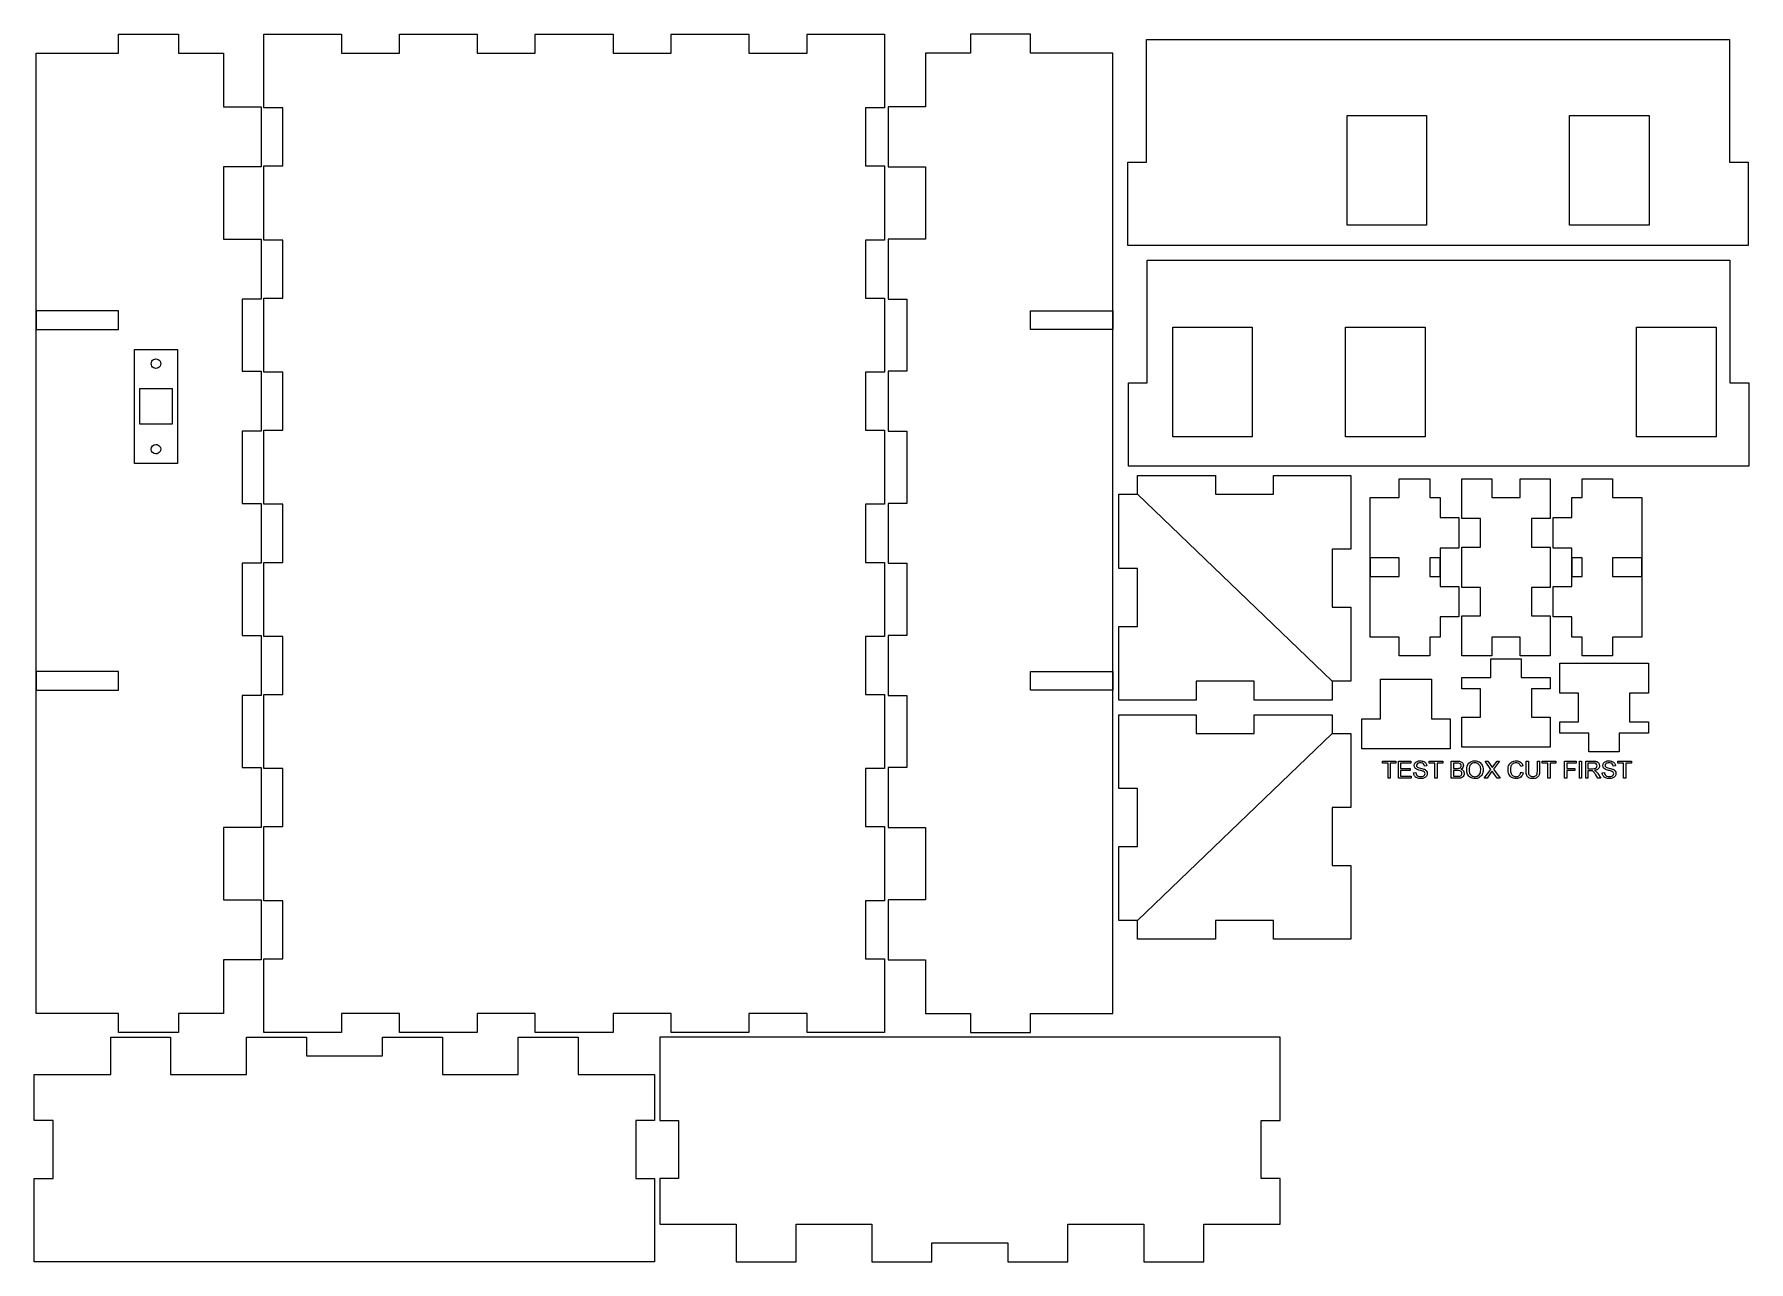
# Model space of a CAD drawing. Extents: x 6 to 588, y 35 to 452.
import ezdxf

# ---------------------------------------------------------------- set-up
doc = ezdxf.new("R2010")
doc.units = 0
doc.layers.add('Layer_1', color=7, linetype='CONTINUOUS')

msp = doc.modelspace()

# ---------------------------------------------------------------- linework, layer by layer
at = {"layer": 'Layer_1', "color": 7}
for p, q in [((34.986114, 445.28331), (34.986114, 451.63331)), ((34.986114, 451.63331), (55.309114, 451.63331)), ((55.309114, 451.63331), (55.309114, 445.28331)), ((84.247613, 451.63331), (110.466508, 451.63331)), ((84.247613, 426.664931), (84.247613, 451.63331)), ((110.466508, 451.63331), (110.466508, 445.28331)), ((130.143507, 445.28331), (130.143507, 451.63331)), ((130.143507, 451.63331), (156.523907, 451.63331)), ((156.523907, 451.63331), (156.523907, 445.28331)), ((176.200906, 445.28331), (176.200906, 451.63331)), ((176.200906, 451.63331), (202.581306, 451.63331)), ((202.581306, 451.63331), (202.581306, 445.28331)), ((222.258305, 445.28331), (222.258305, 451.63331)), ((222.258305, 451.63331), (248.638705, 451.63331)), ((248.638705, 451.63331), (248.638705, 445.28331)), ((268.315704, 445.28331), (268.315704, 451.63331)), ((268.315704, 451.63331), (294.534594, 451.63331)), ((294.534594, 451.63331), (294.534594, 426.664931)), ((344.035662, 451.63331), (323.712663, 451.63331)), ((323.712663, 451.63331), (323.712663, 445.28331)), ((344.035662, 445.28331), (344.035662, 451.63331)), ((383.422942, 449.806), (402.968871, 449.806)), ((383.422972, 427.894501), (383.422942, 449.806)), ((402.968871, 449.806), (423.291871, 449.806)), ((423.291871, 449.806), (449.02628, 449.806)), ((449.02628, 449.806), (469.34928, 449.806)), ((469.34928, 449.806), (495.083679, 449.806)), ((495.083679, 449.806), (515.406679, 449.806)), ((515.406679, 449.806), (541.141078, 449.806)), ((541.141078, 449.806), (561.464078, 449.806)), ((561.464078, 449.806), (581.009977, 449.806)), ((581.009977, 449.806), (581.009977, 427.894501)), ((7.047615, 426.664931), (7.047615, 445.28331)), ((7.047615, 445.28331), (34.986114, 445.28331)), ((55.309114, 445.28331), (70.547613, 445.28332)), ((70.547613, 445.28332), (70.547613, 426.987941)), ((110.466508, 445.28331), (130.143507, 445.28331)), ((156.523907, 445.28331), (176.200906, 445.28331)), ((202.581306, 445.28331), (222.258305, 445.28331)), ((248.638705, 445.28331), (268.315704, 445.28331)), ((323.712663, 445.28331), (308.474163, 445.28332)), ((308.474163, 445.28332), (308.474163, 426.987941)), ((371.974172, 445.28331), (344.035662, 445.28331)), ((371.974172, 426.664931), (371.974172, 445.28331)), ((7.047615, 406.987931), (7.047615, 426.664931)), ((7.047615, 426.664931), (7.047615, 426.664931)), ((70.547613, 426.987941), (83.247613, 426.987931)), ((83.247613, 426.987931), (83.247613, 406.664931)), ((90.597613, 426.664931), (84.247613, 426.664931)), ((90.597613, 406.987931), (90.597613, 426.664931)), ((294.534594, 426.664931), (288.184594, 426.664931)), ((288.184594, 426.664931), (288.184594, 406.987931)), ((308.474163, 426.987941), (295.774164, 426.987931)), ((295.774164, 426.987931), (295.774164, 406.664931)), ((371.974172, 406.987931), (371.974172, 426.664931)), ((371.974172, 426.664931), (371.974172, 426.664931)), ((383.422972, 408.217501), (383.422972, 427.894501)), ((581.009977, 427.894501), (581.009977, 408.217501)), ((7.047615, 381.858061), (7.047615, 406.987931)), ((7.047615, 406.987931), (7.047615, 406.987931)), ((84.247613, 381.858061), (84.247613, 406.987931)), ((84.247613, 406.987931), (90.597613, 406.987931)), ((288.184594, 406.987931), (294.534594, 406.987931)), ((294.534594, 406.987931), (294.534594, 381.858061)), ((371.974172, 381.858061), (371.974172, 406.987931)), ((371.974172, 406.987931), (371.974172, 406.987931)), ((377.072972, 379.956002), (377.072972, 408.217501)), ((377.072972, 408.217501), (383.422972, 408.217501)), ((581.009977, 408.217501), (587.359977, 408.217501)), ((587.359977, 408.217501), (587.359977, 379.956002)), ((83.247613, 406.664931), (70.547613, 406.664941)), ((70.547613, 406.664941), (70.547613, 382.181061)), ((295.774164, 406.664931), (308.474163, 406.664941)), ((308.474163, 406.664941), (308.474163, 382.181061)), ((7.047615, 362.181061), (7.047615, 381.858061)), ((7.047615, 381.858061), (7.047615, 381.858061)), ((70.547613, 382.181061), (83.247613, 382.181061)), ((83.247613, 382.181061), (83.247613, 361.858061)), ((90.597613, 381.858061), (84.247613, 381.858061)), ((90.597613, 362.181061), (90.597613, 381.858061)), ((294.534594, 381.858061), (288.184594, 381.858061)), ((288.184594, 381.858061), (288.184594, 362.181061)), ((308.474163, 382.181061), (295.774164, 382.181061)), ((295.774164, 382.181061), (295.774164, 361.858061)), ((371.974172, 362.181061), (371.974172, 381.858061)), ((371.974172, 381.858061), (371.974172, 381.858061)), ((403.291871, 379.956002), (377.072972, 379.956002)), ((422.968871, 379.956002), (403.291871, 379.956002)), ((403.291871, 379.956002), (403.291871, 379.956002)), ((449.34928, 379.956002), (422.968871, 379.956002)), ((422.968871, 379.956002), (422.968871, 379.956002)), ((469.02628, 379.956002), (449.34928, 379.956002)), ((449.34928, 379.956002), (449.34928, 379.956002)), ((495.406679, 379.956002), (469.02628, 379.956002)), ((469.02628, 379.956002), (469.02628, 379.956002)), ((515.083679, 379.956002), (495.406679, 379.956002)), ((495.406679, 379.956002), (495.406679, 379.956002)), ((541.464078, 379.956002), (515.083679, 379.956002)), ((515.083679, 379.956002), (515.083679, 379.956002)), ((561.141078, 379.956002), (541.464078, 379.956002)), ((541.464078, 379.956002), (541.464078, 379.956002)), ((587.359977, 379.956002), (561.141078, 379.956002)), ((561.141078, 379.956002), (561.141078, 379.956002)), ((383.586342, 375.035382), (403.132271, 375.035382)), ((383.586372, 353.123882), (383.586342, 375.035382)), ((403.132271, 375.035382), (423.455271, 375.035382)), ((423.455271, 375.035382), (449.18968, 375.035382)), ((449.18968, 375.035382), (469.51268, 375.035382)), ((469.51268, 375.035382), (495.247079, 375.035382)), ((495.247079, 375.035382), (515.570079, 375.035382)), ((515.570079, 375.035382), (541.304478, 375.035382)), ((541.304478, 375.035382), (561.627478, 375.035382)), ((561.627478, 375.035382), (581.173377, 375.035382)), ((581.173377, 375.035382), (581.173377, 353.123882)), ((7.047615, 337.051189), (7.047615, 362.181061)), ((7.047615, 362.181061), (7.047615, 362.181061)), ((83.247613, 361.858061), (76.897613, 361.858061)), ((76.897613, 361.858061), (76.897613, 337.374189)), ((84.247613, 337.051189), (84.247613, 362.181061)), ((84.247613, 362.181061), (90.597613, 362.181061)), ((288.184594, 362.181061), (294.534594, 362.181061)), ((294.534594, 362.181061), (294.534594, 337.051189)), ((295.774164, 361.858061), (302.124163, 361.858061)), ((302.124163, 361.858061), (302.124163, 337.374189)), ((371.974172, 337.051189), (371.974172, 362.181061)), ((371.974172, 362.181061), (371.974172, 362.181061)), ((34.986114, 357.871342), (7.047615, 357.871342)), ((7.047615, 357.871342), (7.047615, 351.521342)), ((34.986114, 351.521342), (34.986114, 357.871342)), ((344.035662, 351.521342), (344.035662, 357.871342)), ((344.035662, 357.871342), (371.974172, 357.871342)), ((371.974172, 357.871342), (371.974172, 351.521342)), ((7.047615, 351.521342), (34.986114, 351.521342)), ((371.974172, 351.521342), (344.035662, 351.521342)), ((383.586372, 333.446883), (383.586372, 353.123882)), ((581.173377, 353.123882), (581.173377, 333.446883)), ((76.897613, 337.374189), (83.247613, 337.374189)), ((83.247613, 337.374189), (83.247613, 317.051187)), ((302.124163, 337.374189), (295.774164, 337.374189)), ((295.774164, 337.374189), (295.774164, 317.051187)), ((7.047615, 317.374187), (7.047615, 337.051189)), ((7.047615, 337.051189), (7.047615, 337.051189)), ((90.597613, 337.051189), (84.247613, 337.051189)), ((90.597613, 317.374187), (90.597613, 337.051189)), ((294.534594, 337.051189), (288.184594, 337.051189)), ((288.184594, 337.051189), (288.184594, 317.374187)), ((371.974172, 317.374187), (371.974172, 337.051189)), ((371.974172, 337.051189), (371.974172, 337.051189)), ((377.236372, 305.185383), (377.236372, 333.446883)), ((377.236372, 333.446883), (383.586372, 333.446883)), ((581.173377, 333.446883), (587.523377, 333.446883)), ((587.523377, 333.446883), (587.523377, 305.185383)), ((7.047615, 292.244318), (7.047615, 317.374187)), ((7.047615, 317.374187), (7.047615, 317.374187)), ((83.247613, 317.051187), (76.897613, 317.051187)), ((76.897613, 317.051187), (76.897613, 292.567318)), ((84.247613, 292.244318), (84.247613, 317.374187)), ((84.247613, 317.374187), (90.597613, 317.374187)), ((288.184594, 317.374187), (294.534594, 317.374187)), ((294.534594, 317.374187), (294.534594, 292.244318)), ((295.774164, 317.051187), (302.124163, 317.051187)), ((302.124163, 317.051187), (302.124163, 292.567318)), ((371.974172, 292.244318), (371.974172, 317.374187)), ((371.974172, 317.374187), (371.974172, 317.374187)), ((403.455271, 305.185383), (377.236372, 305.185383)), ((423.132271, 305.185383), (403.455271, 305.185383)), ((403.455271, 305.185383), (403.455271, 305.185383)), ((449.51268, 305.185383), (423.132271, 305.185383)), ((423.132271, 305.185383), (423.132271, 305.185383)), ((469.18968, 305.185383), (449.51268, 305.185383)), ((449.51268, 305.185383), (449.51268, 305.185383)), ((495.570079, 305.185383), (469.18968, 305.185383)), ((469.18968, 305.185383), (469.18968, 305.185383)), ((515.247079, 305.185383), (495.570079, 305.185383)), ((495.570079, 305.185383), (495.570079, 305.185383)), ((541.627478, 305.185383), (515.247079, 305.185383)), ((515.247079, 305.185383), (515.247079, 305.185383)), ((561.304478, 305.185383), (541.627478, 305.185383)), ((541.627478, 305.185383), (541.627478, 305.185383)), ((587.523377, 305.185383), (561.304478, 305.185383)), ((561.304478, 305.185383), (561.304478, 305.185383)), ((380.373152, 295.661166), (380.373152, 302.011165)), ((380.373152, 302.011165), (406.753551, 302.011165)), ((406.753551, 302.011165), (406.753551, 295.661166)), ((426.430551, 295.661166), (426.430551, 302.011165)), ((426.430551, 302.011165), (452.64944, 302.011165)), ((452.64944, 302.011165), (452.64944, 277.042786)), ((7.047615, 272.567318), (7.047615, 292.244318)), ((7.047615, 292.244318), (7.047615, 292.244318)), ((76.897613, 292.567318), (83.247613, 292.567318)), ((83.247613, 292.567318), (83.247613, 272.244318)), ((90.597613, 292.244318), (84.247613, 292.244318)), ((90.597613, 272.567318), (90.597613, 292.244318)), ((294.534594, 292.244318), (288.184594, 292.244318)), ((288.184594, 292.244318), (288.184594, 272.567318)), ((302.124163, 292.567318), (295.774164, 292.567318)), ((295.774164, 292.567318), (295.774164, 272.244318)), ((371.974172, 272.567318), (371.974172, 292.244318)), ((371.974172, 292.244318), (371.974172, 292.244318)), ((374.023152, 270.531296), (374.023152, 295.661166)), ((374.023152, 295.661166), (380.373152, 295.661166)), ((380.373152, 295.661166), (446.29944, 232.235932)), ((406.753551, 295.661166), (426.430551, 295.661166)), ((452.64944, 277.042786), (446.29944, 277.042786)), ((446.29944, 277.042786), (446.29944, 257.365786)), ((7.047615, 247.437449), (7.047615, 272.567318)), ((7.047615, 272.567318), (7.047615, 272.567318)), ((83.247613, 272.244318), (76.897613, 272.244318)), ((76.897613, 272.244318), (76.897613, 247.760449)), ((84.247613, 247.437449), (84.247613, 272.567318)), ((84.247613, 272.567318), (90.597613, 272.567318)), ((288.184594, 272.567318), (294.534594, 272.567318)), ((294.534594, 272.567318), (294.534594, 247.437449)), ((295.774164, 272.244318), (302.124163, 272.244318)), ((302.124163, 272.244318), (302.124163, 247.760449)), ((371.974172, 247.437449), (371.974172, 272.567318)), ((371.974172, 272.567318), (371.974172, 272.567318)), ((380.373152, 270.531296), (374.023152, 270.531296)), ((380.373152, 250.854302), (380.373152, 270.531296)), ((446.29944, 257.365786), (452.64944, 257.365786)), ((452.64944, 257.365786), (452.64944, 232.235912)), ((374.023152, 225.885932), (374.023152, 250.854302)), ((374.023152, 250.854302), (380.373152, 250.854302)), ((7.047615, 227.760449), (7.047615, 247.437449)), ((7.047615, 247.437449), (7.047615, 247.437449)), ((76.897613, 247.760449), (83.247613, 247.760449)), ((83.247613, 247.760449), (83.247613, 227.437449)), ((90.597613, 247.437449), (84.247613, 247.437449)), ((90.597613, 227.760449), (90.597613, 247.437449)), ((294.534594, 247.437449), (288.184594, 247.437449)), ((288.184594, 247.437449), (288.184594, 227.760449)), ((302.124163, 247.760449), (295.774164, 247.760449)), ((295.774164, 247.760449), (295.774164, 227.437449)), ((371.974172, 227.760449), (371.974172, 247.437449)), ((371.974172, 247.437449), (371.974172, 247.437449)), ((34.986114, 235.526375), (7.047615, 235.526375)), ((7.047615, 235.526375), (7.047615, 229.176375)), ((34.986114, 229.176375), (34.986114, 235.526375)), ((344.035662, 229.176375), (344.035662, 235.526375)), ((344.035662, 235.526375), (371.974172, 235.526375)), ((371.974172, 235.526375), (371.974172, 229.176375)), ((7.047615, 229.176375), (34.986114, 229.176375)), ((7.047615, 202.63057), (7.047615, 227.760449)), ((7.047615, 227.760449), (7.047615, 227.760449)), ((83.247613, 227.437449), (76.897613, 227.437449)), ((76.897613, 227.437449), (76.897613, 202.95357)), ((84.247613, 202.63057), (84.247613, 227.760449)), ((84.247613, 227.760449), (90.597613, 227.760449)), ((288.184594, 227.760449), (294.534594, 227.760449)), ((294.534594, 227.760449), (294.534594, 202.63057)), ((295.774164, 227.437449), (302.124163, 227.437449)), ((302.124163, 227.437449), (302.124163, 202.95357)), ((371.974172, 229.176375), (344.035662, 229.176375)), ((371.974172, 202.63057), (371.974172, 227.760449)), ((371.974172, 227.760449), (371.974172, 227.760449)), ((419.919041, 232.235932), (400.242041, 232.235932)), ((400.242041, 232.235932), (400.242041, 225.885932)), ((419.919041, 225.885932), (419.919041, 232.235932)), ((446.29944, 232.235932), (446.29944, 225.885932)), ((452.64944, 232.235912), (446.29944, 232.235912)), ((400.242041, 225.885932), (374.023152, 225.885932)), ((374.023152, 195.921786), (374.023152, 220.890166)), ((374.023152, 220.890166), (400.242041, 220.890166)), ((400.242041, 220.890166), (400.242041, 214.540166)), ((446.29944, 225.885932), (419.919041, 225.885932)), ((419.919041, 214.540166), (419.919041, 220.890166)), ((419.919041, 220.890166), (446.29944, 220.890166)), ((446.29944, 220.890166), (446.29944, 214.540166)), ((380.373152, 151.114927), (446.29944, 214.540166)), ((400.242041, 214.540166), (419.919041, 214.540166)), ((446.29944, 214.540166), (452.64944, 214.540166)), ((452.64944, 214.540166), (452.64944, 189.410296)), ((463.34614, 204.469072), (463.34614, 205.156482)), ((463.34614, 205.156482), (467.96331, 205.156482)), ((465.26533, 204.469072), (463.34614, 204.469072)), ((465.26533, 199.331382), (465.26533, 204.469072)), ((467.96331, 204.469072), (466.03618, 204.469072)), ((466.03618, 204.469072), (466.03618, 199.331382)), ((467.96331, 205.156482), (467.96331, 204.469072)), ((468.7739, 199.331382), (468.7739, 205.156482)), ((468.7739, 205.156482), (472.98577, 205.156482)), ((472.98577, 204.469072), (469.54475, 204.469072)), ((469.54475, 204.469072), (469.54475, 202.684986)), ((472.98577, 205.156482), (472.98577, 204.469072)), ((478.39366, 203.515446), (477.65459, 203.459816)), ((479.19232, 204.469072), (479.19232, 205.156482)), ((479.19232, 205.156482), (483.809489, 205.156482)), ((481.111509, 204.469072), (479.19232, 204.469072)), ((481.111509, 199.331382), (481.111509, 204.469072)), ((483.809489, 204.469072), (481.882359, 204.469072)), ((481.882359, 204.469072), (481.882359, 199.331382)), ((483.809489, 205.156482), (483.809489, 204.469072)), ((486.686279, 199.331382), (486.686279, 205.156482)), ((486.686279, 205.156482), (488.871679, 205.156482)), ((488.621359, 204.469071), (487.457129, 204.469071)), ((487.457129, 204.469071), (487.457129, 202.708827)), ((500.140429, 202.367109), (498.153699, 205.156482)), ((498.153699, 205.156482), (499.071569, 205.156482)), ((499.071569, 205.156482), (500.128509, 203.662459)), ((503.068879, 205.156482), (501.022539, 202.410817)), ((501.058299, 203.610804), (502.230469, 205.156482)), ((502.230469, 205.156482), (503.068879, 205.156482)), ((510.999909, 203.559149), (510.240979, 203.380343)), ((512.064799, 201.790957), (512.064799, 205.156482)), ((512.064799, 205.156482), (512.835649, 205.156482)), ((512.835649, 205.156482), (512.835649, 201.79493)), ((515.875349, 205.156482), (516.646209, 205.156482)), ((515.875349, 201.79493), (515.875349, 205.156482)), ((516.646209, 205.156482), (516.646209, 201.790957)), ((517.496529, 204.469072), (517.496529, 205.156482)), ((517.496529, 205.156482), (522.113699, 205.156482)), ((519.415709, 204.469072), (517.496529, 204.469072)), ((519.415709, 199.331382), (519.415709, 204.469072)), ((522.113699, 204.469072), (520.186559, 204.469072)), ((520.186559, 204.469072), (520.186559, 199.331382)), ((522.113699, 205.156482), (522.113699, 204.469072)), ((525.062009, 199.331382), (525.062009, 205.156482)), ((525.062009, 205.156482), (528.991758, 205.156482)), ((528.991758, 204.469072), (525.832858, 204.469072)), ((525.832858, 204.469072), (525.832858, 202.665119)), ((528.991758, 205.156482), (528.991758, 204.469072)), ((530.128178, 199.331382), (530.128178, 205.156482)), ((530.128178, 205.156482), (530.899028, 205.156482)), ((530.899028, 205.156482), (530.899028, 199.331382)), ((532.265898, 199.331382), (532.265898, 205.156482)), ((532.265898, 205.156482), (534.848648, 205.156482)), ((534.880438, 204.512781), (533.036748, 204.512781)), ((533.036748, 204.512781), (533.036748, 202.58565)), ((542.334658, 203.515446), (541.595598, 203.459816)), ((543.133328, 204.469072), (543.133328, 205.156482)), ((543.133328, 205.156482), (547.750488, 205.156482)), ((545.052508, 204.469072), (543.133328, 204.469072)), ((545.052508, 199.331382), (545.052508, 204.469072)), ((547.750488, 204.469072), (545.823358, 204.469072)), ((545.823358, 204.469072), (545.823358, 199.331382)), ((547.750488, 205.156482), (547.750488, 204.469072)), ((7.047615, 182.953566), (7.047615, 202.63057)), ((7.047615, 202.63057), (7.047615, 202.63057)), ((76.897613, 202.95357), (83.247613, 202.95357)), ((83.247613, 202.95357), (83.247613, 182.630566)), ((90.597613, 202.63057), (84.247613, 202.63057)), ((90.597613, 182.953566), (90.597613, 202.63057)), ((294.534594, 202.63057), (288.184594, 202.63057)), ((288.184594, 202.63057), (288.184594, 182.953566)), ((302.124163, 202.95357), (295.774164, 202.95357)), ((295.774164, 202.95357), (295.774164, 182.630566)), ((371.974172, 182.953566), (371.974172, 202.63057)), ((371.974172, 202.63057), (371.974172, 202.63057)), ((466.03618, 199.331382), (465.26533, 199.331382)), ((473.12087, 199.331382), (468.7739, 199.331382)), ((469.54475, 202.684986), (472.76723, 202.684986)), ((472.76723, 202.00155), (469.54475, 202.00155)), ((469.54475, 202.00155), (469.54475, 200.018791)), ((469.54475, 200.018791), (473.12087, 200.018791)), ((472.76723, 202.684986), (472.76723, 202.00155)), ((473.12087, 200.018791), (473.12087, 199.331382)), ((473.93145, 201.202884), (474.6586, 201.266464)), ((473.93145, 201.202888), (473.93145, 201.202884)), ((481.882359, 199.331382), (481.111509, 199.331382)), ((488.907449, 199.331385), (486.686279, 199.331382)), ((487.457129, 202.708827), (488.716719, 202.708827)), ((488.804139, 202.021417), (487.457129, 202.021417)), ((487.457129, 202.021417), (487.457129, 200.018791)), ((487.457129, 200.018791), (488.907449, 200.018791)), ((491.919329, 202.168436), (491.919329, 202.168436)), ((492.714029, 202.156516), (492.714029, 202.156516)), ((497.887479, 199.331382), (500.140429, 202.367109)), ((498.813289, 199.331382), (497.887479, 199.331382)), ((500.275529, 201.361822), (498.813289, 199.331382)), ((502.274179, 199.331382), (500.807969, 201.409504)), ((501.022539, 202.410817), (503.227809, 199.331382)), ((503.227809, 199.331382), (502.274179, 199.331382)), ((510.328399, 201.373743), (511.099249, 201.179043)), ((510.328399, 201.373743), (510.328399, 201.373743)), ((520.186559, 199.331382), (519.415709, 199.331382)), ((525.832858, 199.331382), (525.062009, 199.331382)), ((525.832858, 202.665119), (528.566598, 202.665119)), ((528.566598, 201.97771), (525.832858, 201.97771)), ((525.832858, 201.97771), (525.832858, 199.331382)), ((528.566598, 202.665119), (528.566598, 201.97771)), ((530.899028, 199.331382), (530.128178, 199.331382)), ((533.036748, 199.331387), (532.265898, 199.331382)), ((533.036748, 202.58565), (534.693688, 202.58565)), ((533.930778, 201.918113), (533.036748, 201.918113)), ((533.036748, 201.918113), (533.036748, 199.331387)), ((536.430088, 199.331382), (535.659238, 200.543289)), ((536.386378, 200.916794), (537.399618, 199.331382)), ((537.399618, 199.331382), (536.430088, 199.331382)), ((537.872458, 201.202884), (538.599598, 201.266464)), ((537.872458, 201.202888), (537.872458, 201.202884)), ((545.823358, 199.331382), (545.052508, 199.331382)), ((380.373152, 195.921786), (374.023152, 195.921786)), ((380.373152, 176.244786), (380.373152, 195.921786)), ((452.64944, 189.410296), (446.29944, 189.410296)), ((446.29944, 189.410296), (446.29944, 169.733296)), ((7.047615, 157.823697), (7.047615, 182.953566)), ((7.047615, 182.953566), (7.047615, 182.953566)), ((83.247613, 182.630566), (70.547613, 182.630566)), ((70.547613, 182.630566), (70.547613, 158.146697)), ((84.247613, 157.823697), (84.247613, 182.953566)), ((84.247613, 182.953566), (90.597613, 182.953566)), ((288.184594, 182.953566), (294.534594, 182.953566)), ((294.534594, 182.953566), (294.534594, 157.823697)), ((295.774164, 182.630566), (308.474163, 182.630566)), ((308.474163, 182.630566), (308.474163, 158.146697)), ((371.974172, 157.823697), (371.974172, 182.953566)), ((371.974172, 182.953566), (371.974172, 182.953566)), ((374.023152, 151.114917), (374.023152, 176.244786)), ((374.023152, 176.244786), (380.373152, 176.244786)), ((446.29944, 169.733296), (452.64944, 169.733296)), ((452.64944, 169.733296), (452.64944, 144.764927)), ((7.047615, 138.146697), (7.047615, 157.823697)), ((7.047615, 157.823697), (7.047615, 157.823697)), ((70.547613, 158.146697), (83.247613, 158.146697)), ((83.247613, 158.146697), (83.247613, 137.823697)), ((90.597613, 157.823697), (84.247613, 157.823697)), ((90.597613, 138.146697), (90.597613, 157.823697)), ((294.534594, 157.823697), (288.184594, 157.823697)), ((288.184594, 157.823697), (288.184594, 138.146697)), ((308.474163, 158.146697), (295.774164, 158.146697)), ((295.774164, 158.146697), (295.774164, 137.823697)), ((371.974172, 138.146697), (371.974172, 157.823697)), ((371.974172, 157.823697), (371.974172, 157.823697)), ((380.373152, 151.114917), (374.023152, 151.114917)), ((380.373152, 144.764927), (380.373152, 151.114927)), ((426.430551, 151.114927), (406.753551, 151.114927)), ((406.753551, 151.114927), (406.753551, 144.764927)), ((426.430551, 144.764927), (426.430551, 151.114927)), ((406.753551, 144.764927), (380.373152, 144.764927)), ((452.64944, 144.764927), (426.430551, 144.764927)), ((7.047615, 119.528327), (7.047615, 138.146697)), ((7.047615, 138.146697), (7.047615, 138.146697)), ((83.247613, 137.823697), (70.547613, 137.823707)), ((70.547613, 137.823707), (70.547613, 119.528327)), ((84.247613, 113.178328), (84.247613, 138.146697)), ((84.247613, 138.146697), (90.597613, 138.146697)), ((288.184594, 138.146697), (294.534594, 138.146697)), ((294.534594, 138.146697), (294.534594, 113.178328)), ((295.774164, 137.823697), (308.474163, 137.823707)), ((308.474163, 137.823707), (308.474163, 119.528327)), ((371.974172, 119.528327), (371.974172, 138.146697)), ((371.974172, 138.146697), (371.974172, 138.146697)), ((34.986114, 119.528327), (7.047615, 119.528327)), ((34.986114, 113.178328), (34.986114, 119.528327)), ((70.547613, 119.528327), (55.309114, 119.528327)), ((55.309114, 119.528327), (55.309114, 113.178328)), ((130.143507, 119.528327), (110.466508, 119.528327)), ((110.466508, 119.528327), (110.466508, 113.178328)), ((130.143507, 113.178328), (130.143507, 119.528327)), ((176.200906, 119.528327), (156.523907, 119.528327)), ((156.523907, 119.528327), (156.523907, 113.178328)), ((176.200906, 113.178328), (176.200906, 119.528327)), ((222.258305, 119.528327), (202.581306, 119.528327)), ((202.581306, 119.528327), (202.581306, 113.178328)), ((222.258305, 113.178328), (222.258305, 119.528327)), ((268.315704, 119.528327), (248.638705, 119.528327)), ((248.638705, 119.528327), (248.638705, 113.178328)), ((268.315704, 113.178328), (268.315704, 119.528327)), ((308.474163, 119.528327), (323.712663, 119.528327)), ((323.712663, 119.528327), (323.712663, 113.178328)), ((344.035662, 113.178328), (344.035662, 119.528327)), ((344.035662, 119.528327), (371.974172, 119.528327)), ((32.280414, 98.911368), (32.280414, 111.611368)), ((32.280414, 111.611368), (52.603414, 111.611368)), ((55.309114, 113.178328), (34.986114, 113.178328)), ((52.603414, 111.611368), (52.603415, 98.911368)), ((78.337813, 98.911368), (78.337813, 111.611368)), ((78.337813, 111.611368), (98.660813, 111.611368)), ((110.466508, 113.178328), (84.247613, 113.178328)), ((98.660813, 111.611368), (98.660813, 105.261368)), ((124.395207, 105.261368), (124.395207, 111.611368)), ((124.395207, 111.611368), (144.718207, 111.611368)), ((156.523907, 113.178328), (130.143507, 113.178328)), ((144.718207, 111.611368), (144.718207, 98.911368)), ((170.452606, 98.911368), (170.452606, 111.611368)), ((170.452606, 111.611368), (190.775616, 111.611368)), ((202.581306, 113.178328), (176.200906, 113.178328)), ((190.775616, 111.611368), (190.775606, 98.911368)), ((218.379365, 111.611368), (218.379365, 83.349868)), ((244.598265, 111.611368), (218.379365, 111.611368)), ((248.638705, 113.178328), (222.258305, 113.178328)), ((264.275264, 111.611368), (244.598265, 111.611368)), ((244.598265, 111.611368), (244.598265, 111.611368)), ((290.655664, 111.611368), (264.275264, 111.611368)), ((264.275264, 111.611368), (264.275264, 111.611368)), ((294.534594, 113.178328), (268.315704, 113.178328)), ((310.332663, 111.611368), (290.655664, 111.611368)), ((290.655664, 111.611368), (290.655664, 111.611368)), ((336.713063, 111.611368), (310.332663, 111.611368)), ((310.332663, 111.611368), (310.332663, 111.611368)), ((323.712663, 113.178328), (344.035662, 113.178328)), ((356.390052, 111.611368), (336.713063, 111.611368)), ((336.713063, 111.611368), (336.713063, 111.611368)), ((382.770462, 111.611368), (356.390052, 111.611368)), ((356.390052, 111.611368), (356.390052, 111.611368)), ((402.447461, 111.611368), (382.770462, 111.611368)), ((382.770462, 111.611368), (382.770462, 111.611368)), ((428.666351, 111.611368), (402.447461, 111.611368)), ((402.447461, 111.611368), (402.447461, 111.611368)), ((428.666351, 83.349868), (428.666351, 111.611368)), ((98.660813, 105.261368), (124.395207, 105.261368)), ((6.38452, 83.349868), (6.384515, 98.911368)), ((6.384515, 98.911368), (32.280414, 98.911368)), ((52.603415, 98.911368), (78.337813, 98.911368)), ((144.718207, 98.911368), (170.452606, 98.911368)), ((190.775606, 98.911368), (216.671495, 98.911368)), ((216.671495, 98.911368), (216.671505, 83.349868)), ((12.73452, 83.349868), (6.38452, 83.349868)), ((12.73452, 63.672869), (12.73452, 83.349868)), ((216.671505, 83.349868), (210.321495, 83.349868)), ((210.321495, 83.349868), (210.321495, 63.672869)), ((218.379365, 83.349868), (224.729365, 83.349868)), ((224.729365, 83.349868), (224.729365, 63.672869)), ((422.316341, 63.672869), (422.316341, 83.349868)), ((422.316341, 83.349868), (428.666351, 83.349868)), ((6.38452, 35.411369), (6.38452, 63.672869)), ((6.38452, 63.672869), (12.73452, 63.672869)), ((210.321495, 63.672869), (216.671505, 63.672869)), ((216.671505, 63.672869), (216.671505, 35.411369)), ((224.729365, 63.672869), (218.379365, 63.672869)), ((218.379365, 63.672869), (218.379365, 48.111369)), ((428.666351, 63.672869), (422.316341, 63.672869)), ((428.666341, 48.111369), (428.666351, 63.672869)), ((218.379365, 48.111369), (244.275265, 48.111369)), ((244.275265, 48.111369), (244.275265, 35.411369)), ((264.598264, 35.411369), (264.598264, 48.111369)), ((264.598264, 48.111369), (290.332664, 48.111369)), ((290.332664, 48.111369), (290.332664, 35.411369)), ((356.713052, 35.411369), (356.713052, 48.111369)), ((356.713052, 48.111369), (382.447452, 48.111369)), ((382.447452, 48.111369), (382.447452, 35.411369)), ((402.770461, 35.411369), (402.770451, 48.111369)), ((402.770451, 48.111369), (428.666341, 48.111369)), ((310.655663, 35.411369), (310.655663, 41.761369)), ((310.655663, 41.761369), (336.390053, 41.761369)), ((336.390053, 41.761369), (336.390053, 35.411369)), ((32.603414, 35.411369), (6.38452, 35.411369)), ((52.280414, 35.411369), (32.603414, 35.411369)), ((32.603414, 35.411369), (32.603414, 35.411369)), ((78.660813, 35.411369), (52.280414, 35.411369)), ((52.280414, 35.411369), (52.280414, 35.411369)), ((98.337813, 35.411369), (78.660813, 35.411369)), ((78.660813, 35.411369), (78.660813, 35.411369)), ((124.718217, 35.411369), (98.337813, 35.411369)), ((98.337813, 35.411369), (98.337813, 35.411369)), ((144.395207, 35.411369), (124.718217, 35.411369)), ((124.718217, 35.411369), (124.718217, 35.411369)), ((170.775616, 35.411369), (144.395207, 35.411369)), ((144.395207, 35.411369), (144.395207, 35.411369)), ((190.452616, 35.411369), (170.775616, 35.411369)), ((170.775616, 35.411369), (170.775616, 35.411369)), ((216.671505, 35.411369), (190.452616, 35.411369)), ((190.452616, 35.411369), (190.452616, 35.411369)), ((244.275265, 35.411369), (264.598264, 35.411369)), ((290.332664, 35.411369), (310.655663, 35.411369)), ((336.390053, 35.411369), (356.713052, 35.411369)), ((382.447452, 35.411369), (402.770461, 35.411369))]:
    msp.add_line(p, q, dxfattribs=at)
at = {"layer": 'Layer_1', "color": 5}
for p, q in [((451.39803, 424.089271), (478.328833, 424.089271)), ((451.39803, 386.85862), (451.39803, 424.089271)), ((478.328833, 424.089271), (478.328833, 386.85862)), ((526.804248, 424.089271), (553.735051, 424.089271)), ((526.804248, 386.85862), (526.804248, 424.089271)), ((553.735051, 424.089271), (553.735051, 386.85862)), ((478.328833, 386.85862), (451.39803, 386.85862)), ((553.735051, 386.85862), (526.804248, 386.85862)), ((392.292041, 352.368292), (419.222844, 352.368292)), ((392.292041, 315.137641), (392.292041, 352.368292)), ((419.222844, 352.368292), (419.222844, 315.137641)), ((450.87835, 352.368292), (477.809153, 352.368292)), ((450.87835, 315.137641), (450.87835, 352.368292)), ((477.809153, 352.368292), (477.809153, 315.137641)), ((549.530138, 352.368292), (576.46094, 352.368292)), ((549.530138, 315.137641), (549.530138, 352.368292)), ((576.46094, 352.368292), (576.46094, 315.137641)), ((47.62634, 341.537722), (47.62634, 341.537722)), ((42.126346, 319.387485), (42.126346, 331.487485)), ((42.126346, 331.487485), (53.126346, 331.487485)), ((53.126346, 331.487485), (53.126346, 319.387485)), ((53.126346, 319.387485), (42.126346, 319.387485)), ((419.222844, 315.137641), (392.292041, 315.137641)), ((477.809153, 315.137641), (450.87835, 315.137641)), ((576.46094, 315.137641), (549.530138, 315.137641)), ((47.62634, 312.537232), (47.62634, 312.537232))]:
    msp.add_line(p, q, dxfattribs=at)
at = {"layer": 'Layer_1', "color": 6}
for p, q in [((40.326343, 306.137485), (40.326343, 344.737483)), ((40.326343, 344.737483), (54.926343, 344.737483)), ((54.926343, 344.737483), (54.926343, 306.137485)), ((54.926343, 306.137485), (40.326343, 306.137485))]:
    msp.add_line(p, q, dxfattribs=at)
at = {"layer": 'Layer_1', "color": 1}
for p, q in [((469.082, 294.540067), (469.082, 300.890068)), ((469.082, 300.890068), (479.405, 300.890068)), ((479.405, 300.890068), (479.405, 294.540067)), ((490.243499, 300.890068), (500.404999, 300.890068)), ((490.243499, 287.395234), (490.243499, 300.890068)), ((500.404999, 300.890068), (500.404999, 294.540067)), ((510.081999, 294.540067), (510.081999, 300.890068)), ((510.081999, 300.890068), (520.243499, 300.890068)), ((520.243499, 300.890068), (520.243499, 287.395234)), ((531.081998, 294.540067), (531.081998, 300.890068)), ((531.081998, 300.890068), (541.404998, 300.890068)), ((541.404998, 300.890068), (541.404998, 294.540067)), ((459.2435, 294.540067), (469.082, 294.540067)), ((459.2435, 287.395234), (459.2435, 294.540067)), ((479.405, 294.540067), (482.893499, 294.540067)), ((482.893499, 294.540067), (482.893499, 287.718233)), ((500.404999, 294.540067), (510.081999, 294.540067)), ((527.593498, 294.540067), (531.081998, 294.540067)), ((527.593498, 287.718233), (527.593498, 294.540067)), ((541.404998, 294.540067), (551.243498, 294.540067)), ((551.243498, 294.540067), (551.243498, 287.395234)), ((459.2435, 277.718234), (459.2435, 287.395234)), ((459.2435, 287.395234), (459.2435, 287.395234)), ((482.893499, 287.718233), (489.243499, 287.718233)), ((489.243499, 287.718233), (489.243499, 277.395234)), ((496.593499, 287.395234), (490.243499, 287.395234)), ((496.593499, 277.718234), (496.593499, 287.395234)), ((520.243499, 287.395234), (513.893499, 287.395234)), ((513.893499, 287.395234), (513.893499, 277.718234)), ((521.243499, 277.395234), (521.243499, 287.718233)), ((521.243499, 287.718233), (527.593498, 287.718233)), ((551.243498, 287.395234), (551.243498, 287.395234)), ((551.243498, 287.395234), (551.243498, 277.718234)), ((459.2435, 264.061903), (459.2435, 277.718234)), ((459.2435, 277.718234), (459.2435, 277.718234)), ((469.082, 274.065063), (459.2435, 274.065063)), ((459.2435, 274.065063), (459.2435, 267.715063)), ((469.082, 267.715063), (469.082, 274.065063)), ((482.893499, 274.065063), (479.405, 274.065063)), ((479.405, 274.065063), (479.405, 267.715063)), ((489.243499, 277.395234), (482.893499, 277.395234)), ((482.893499, 277.395234), (482.893499, 264.384903)), ((482.893499, 267.715063), (482.893499, 274.065063)), ((490.243499, 264.061903), (490.243499, 277.718234)), ((490.243499, 277.718234), (496.593499, 277.718234)), ((513.893499, 277.718234), (520.243499, 277.718234)), ((520.243499, 277.718234), (520.243499, 264.061903)), ((527.593498, 277.395234), (521.243499, 277.395234)), ((527.593498, 264.384903), (527.593498, 277.395234)), ((531.081998, 274.065063), (527.593498, 274.065063)), ((527.593498, 274.065063), (527.593498, 267.715063)), ((531.081998, 267.715063), (531.081998, 274.065063)), ((551.243498, 274.065063), (541.404998, 274.065063)), ((541.404998, 274.065063), (541.404998, 267.715063)), ((551.243498, 277.718234), (551.243498, 277.718234)), ((551.243498, 277.718234), (551.243498, 264.061903)), ((551.243498, 267.715063), (551.243498, 274.065063)), ((459.2435, 267.715063), (469.082, 267.715063)), ((479.405, 267.715063), (482.893499, 267.715063)), ((527.593498, 267.715063), (531.081998, 267.715063)), ((541.404998, 267.715063), (551.243498, 267.715063)), ((459.2435, 254.384903), (459.2435, 264.061903)), ((459.2435, 264.061903), (459.2435, 264.061903)), ((482.893499, 264.384903), (489.243499, 264.384903)), ((489.243499, 264.384903), (489.243499, 254.061903)), ((496.593499, 264.061903), (490.243499, 264.061903)), ((496.593499, 254.384903), (496.593499, 264.061903)), ((520.243499, 264.061903), (513.893499, 264.061903)), ((513.893499, 264.061903), (513.893499, 254.384903)), ((521.243499, 254.061903), (521.243499, 264.384903)), ((521.243499, 264.384903), (527.593498, 264.384903)), ((551.243498, 264.061903), (551.243498, 264.061903)), ((551.243498, 264.061903), (551.243498, 254.384903)), ((459.2435, 247.240064), (459.2435, 254.384903)), ((459.2435, 254.384903), (459.2435, 254.384903)), ((489.243499, 254.061903), (482.893499, 254.061903)), ((482.893499, 254.061903), (482.893499, 247.240064)), ((490.243499, 240.890064), (490.243499, 254.384903)), ((490.243499, 254.384903), (496.593499, 254.384903)), ((513.893499, 254.384903), (520.243499, 254.384903)), ((520.243499, 254.384903), (520.243499, 240.890064)), ((527.593498, 254.061903), (521.243499, 254.061903)), ((527.593498, 247.240064), (527.593498, 254.061903)), ((551.243498, 254.384903), (551.243498, 254.384903)), ((551.243498, 254.384903), (551.243498, 247.240064)), ((469.082, 247.240064), (459.2435, 247.240064)), ((469.082, 240.890064), (469.082, 247.240064)), ((482.893499, 247.240064), (479.405, 247.240064)), ((479.405, 247.240064), (479.405, 240.890064)), ((510.081999, 247.240064), (500.404999, 247.240064)), ((500.404999, 247.240064), (500.404999, 240.890064)), ((510.081999, 240.890064), (510.081999, 247.240064)), ((531.081998, 247.240064), (527.593498, 247.240064)), ((531.081998, 240.890064), (531.081998, 247.240064)), ((551.243498, 247.240064), (541.404998, 247.240064)), ((541.404998, 247.240064), (541.404998, 240.890064)), ((479.405, 240.890064), (469.082, 240.890064)), ((500.404999, 240.890064), (490.243499, 240.890064)), ((500.081999, 233.540064), (500.081999, 239.890064)), ((500.081999, 239.890064), (510.404999, 239.890064)), ((520.243499, 240.890064), (510.081999, 240.890064)), ((510.404999, 239.890064), (510.404999, 233.540064)), ((523.505399, 238.340964), (533.666898, 238.340964)), ((523.505399, 228.179464), (523.505399, 238.340964)), ((541.404998, 240.890064), (531.081998, 240.890064)), ((533.666898, 238.340964), (533.666898, 238.340964)), ((533.666898, 238.340964), (543.343898, 238.340964)), ((543.343898, 238.340964), (543.343898, 238.340964)), ((543.343898, 238.340964), (553.505398, 238.340964)), ((553.505398, 238.340964), (553.505398, 228.179464)), ((462.70362, 229.155644), (462.70364, 232.967134)), ((462.70364, 232.967134), (466.19212, 232.967144)), ((466.19212, 232.967144), (466.19212, 232.967144)), ((466.19212, 232.967144), (476.51512, 232.967144)), ((476.51512, 232.967144), (476.51512, 232.967144)), ((476.51512, 232.967144), (480.00362, 232.967134)), ((480.00362, 232.967134), (480.00362, 229.155644)), ((490.243499, 233.540064), (500.081999, 233.540064)), ((490.243499, 229.728564), (490.243499, 233.540064)), ((510.404999, 233.540064), (520.243499, 233.540064)), ((520.243499, 233.540064), (520.243499, 229.728564)), ((462.70362, 219.478644), (462.70362, 229.155644)), ((480.00362, 229.155644), (480.00362, 219.478644)), ((496.593499, 229.728564), (490.243499, 229.728564)), ((496.593499, 220.051564), (496.593499, 229.728564)), ((520.243499, 229.728564), (513.893499, 229.728564)), ((513.893499, 229.728564), (513.893499, 220.051564)), ((529.855398, 228.179464), (523.505399, 228.179464)), ((529.855398, 218.502464), (529.855398, 228.179464)), ((553.505398, 228.179464), (547.155398, 228.179464)), ((547.155398, 228.179464), (547.155398, 218.502464)), ((456.35362, 209.317144), (456.35362, 219.478644)), ((456.35362, 219.478644), (462.70362, 219.478644)), ((480.00362, 219.478644), (486.353619, 219.478644)), ((486.353619, 219.478644), (486.353619, 209.317144)), ((490.243499, 209.890064), (490.243499, 220.051564)), ((490.243499, 220.051564), (496.593499, 220.051564)), ((513.893499, 220.051564), (520.243499, 220.051564)), ((520.243499, 220.051564), (520.243499, 209.890064)), ((523.505399, 214.690964), (523.505399, 218.502464)), ((523.505399, 218.502464), (529.855398, 218.502464)), ((547.155398, 218.502464), (553.505398, 218.502464)), ((553.505398, 218.502464), (553.505398, 214.690964)), ((466.51512, 209.317144), (456.35362, 209.317144)), ((476.19212, 209.317144), (466.51512, 209.317144)), ((466.51512, 209.317144), (466.51512, 209.317144)), ((486.353619, 209.317144), (476.19212, 209.317144)), ((476.19212, 209.317144), (476.19212, 209.317144)), ((500.404999, 209.890064), (490.243499, 209.890064)), ((510.081999, 209.890064), (500.404999, 209.890064)), ((500.404999, 209.890064), (500.404999, 209.890064)), ((520.243499, 209.890064), (510.081999, 209.890064)), ((510.081999, 209.890064), (510.081999, 209.890064)), ((533.343898, 214.690964), (523.505399, 214.690964)), ((533.343898, 208.340964), (533.343898, 214.690964)), ((553.505398, 214.690964), (543.666898, 214.690964)), ((543.666898, 214.690964), (543.666898, 208.340964)), ((543.666898, 208.340964), (533.343898, 208.340964))]:
    msp.add_line(p, q, dxfattribs=at)
at = {"layer": 'Layer_1', "color": 5}
for points in [[(46.240699, 339.137722), (45.954887, 339.632763), (45.954887, 340.24268), (46.240699, 340.737722)], [(46.240699, 340.737722), (46.526512, 341.232763), (47.054715, 341.537722), (47.62634, 341.537722)], [(47.62634, 338.337722), (47.054715, 338.337722), (46.526512, 338.64268), (46.240699, 339.137722)], [(47.62634, 341.537722), (48.197965, 341.537722), (48.726168, 341.232763), (49.011981, 340.737722)], [(49.011981, 339.137722), (48.726168, 338.64268), (48.197965, 338.337722), (47.62634, 338.337722)], [(49.011981, 340.737722), (49.297793, 340.24268), (49.297793, 339.632763), (49.011981, 339.137722)], [(46.02634, 310.937232), (46.02634, 311.820888), (46.742684, 312.537232), (47.62634, 312.537232)], [(47.62634, 309.337232), (46.742684, 309.337232), (46.02634, 310.053577), (46.02634, 310.937232)], [(47.62634, 312.537232), (48.197965, 312.537232), (48.726168, 312.232274), (49.011981, 311.737232)], [(49.011981, 310.137232), (48.726168, 309.64219), (48.197965, 309.337232), (47.62634, 309.337232)], [(49.011981, 311.737232), (49.297793, 311.24219), (49.297793, 310.632274), (49.011981, 310.137232)]]:
    msp.add_open_spline(points, degree=3, dxfattribs=at)
at = {"layer": 'Layer_1', "color": 7}
for points in [[(474.15397, 203.650544), (474.15397, 203.94458), (474.237413, 204.218749), (474.4043, 204.473051)], [(474.35661, 202.923399), (474.221516, 203.140615), (474.15397, 203.382997), (474.15397, 203.650544)], [(474.4043, 204.473051), (474.57118, 204.730001), (474.814883, 204.924701), (475.13541, 205.05715)], [(475.21488, 204.318085), (475.002966, 204.14855), (474.89701, 203.943254), (474.89701, 203.702198)], [(474.89701, 203.702198), (474.89701, 203.492928), (474.972503, 203.320745), (475.12349, 203.185647)], [(475.13541, 205.05715), (475.455936, 205.189599), (475.812226, 205.255824), (476.20428, 205.255824)], [(476.23606, 204.57636), (475.76984, 204.57636), (475.429446, 204.490268), (475.21488, 204.318085)], [(476.20428, 205.255824), (476.63606, 205.255824), (477.016186, 205.185626), (477.34466, 205.04523)], [(477.2493, 204.294244), (477.021486, 204.482321), (476.68374, 204.57636), (476.23606, 204.57636)], [(477.65459, 203.459816), (477.614856, 203.828024), (477.47976, 204.106166), (477.2493, 204.294244)], [(477.34466, 205.04523), (477.67578, 204.907483), (477.930083, 204.703512), (478.10757, 204.433316)], [(478.10757, 204.433316), (478.28505, 204.16312), (478.380413, 203.857164), (478.39366, 203.515446)], [(489.507439, 204.385631), (489.335253, 204.441257), (489.039893, 204.469071), (488.621359, 204.469071)], [(488.871679, 205.156482), (489.316713, 205.156482), (489.673003, 205.09688), (489.940549, 204.977676)], [(489.904789, 204.083647), (489.812069, 204.231989), (489.679619, 204.332651), (489.507439, 204.385631)], [(489.892859, 203.06644), (489.993526, 203.201538), (490.043859, 203.371072), (490.043859, 203.575044)], [(490.043859, 203.575044), (490.043859, 203.768419), (489.997503, 203.937953), (489.904789, 204.083647)], [(489.940549, 204.977676), (490.210743, 204.861121), (490.421336, 204.679666), (490.572329, 204.433311)], [(490.572329, 204.433311), (490.725969, 204.189605), (490.802789, 203.933978), (490.802789, 203.666432)], [(490.802789, 203.666432), (490.802789, 203.417428), (490.735239, 203.182994), (490.600139, 202.963129)], [(491.919329, 202.168436), (491.919329, 203.135312), (492.178929, 203.891595), (492.698129, 204.437285)], [(492.698129, 204.437285), (493.217329, 204.985623), (493.887523, 205.259792), (494.708709, 205.259792)], [(493.302099, 204.031991), (492.910053, 203.658485), (492.714029, 203.033327), (492.714029, 202.156516)], [(494.712679, 204.596223), (494.166993, 204.596223), (493.696799, 204.408145), (493.302099, 204.031991)], [(494.708709, 205.259792), (495.246449, 205.259792), (495.731209, 205.131316), (496.162989, 204.874366)], [(495.749749, 204.302187), (495.442469, 204.498211), (495.096779, 204.596223), (494.712679, 204.596223)], [(496.453059, 203.47968), (496.294119, 203.834642), (496.059682, 204.108811), (495.749749, 204.302187)], [(496.162989, 204.874366), (496.594776, 204.617415), (496.923249, 204.258479), (497.148409, 203.797557)], [(496.695439, 202.239958), (496.695439, 202.714125), (496.614646, 203.127366), (496.453059, 203.47968)], [(497.148409, 203.797557), (497.376222, 203.339283), (497.490129, 202.818759), (497.490129, 202.235985)], [(500.128509, 203.662459), (500.348376, 203.352528), (500.504666, 203.11412), (500.597379, 202.947235)], [(500.597379, 202.947235), (500.727179, 203.159153), (500.880819, 203.380342), (501.058299, 203.610804)], [(505.949639, 202.28764), (505.949639, 202.894255), (506.064869, 203.422726), (506.295329, 203.873053)], [(506.295329, 203.873053), (506.528442, 204.326027), (506.858239, 204.66907), (507.284719, 204.90218)], [(506.927109, 203.408157), (506.805256, 203.047896), (506.744329, 202.675715), (506.744329, 202.291613)], [(507.558889, 204.274373), (507.259556, 204.059805), (507.048962, 203.771067), (506.927109, 203.408157)], [(507.284719, 204.90218), (507.713859, 205.137939), (508.185379, 205.255819), (508.699279, 205.255819)], [(508.683379, 204.596223), (508.235706, 204.596223), (507.860876, 204.488939), (507.558889, 204.274373)], [(509.652909, 204.30616), (509.395956, 204.499535), (509.072779, 204.596223), (508.683379, 204.596223)], [(508.699279, 205.255819), (509.282052, 205.255819), (509.772112, 205.107476), (510.169459, 204.81079)], [(510.240979, 203.380343), (510.105886, 203.804179), (509.909862, 204.112784), (509.652909, 204.30616)], [(510.169459, 204.81079), (510.566805, 204.514104), (510.843622, 204.096891), (510.999909, 203.559149)], [(534.848648, 205.156482), (535.367848, 205.156482), (535.762548, 205.103502), (536.032748, 204.997543)], [(535.826118, 204.246558), (535.627445, 204.42404), (535.312218, 204.512781), (534.880438, 204.512781)], [(536.128108, 203.567096), (536.128108, 203.842589), (536.027445, 204.069076), (535.826118, 204.246558)], [(535.973138, 203.042598), (536.076452, 203.204186), (536.128108, 203.379018), (536.128108, 203.567096)], [(536.032748, 204.997543), (536.302942, 204.894233), (536.518832, 204.710129), (536.680418, 204.445232)], [(536.922798, 203.567096), (536.922798, 203.153855), (536.789025, 202.805514), (536.521478, 202.522074)], [(536.680418, 204.445232), (536.842005, 204.180334), (536.922798, 203.887622), (536.922798, 203.567096)], [(538.094968, 203.650544), (538.094968, 203.94458), (538.178412, 204.218749), (538.345298, 204.473051)], [(538.297618, 202.923399), (538.162518, 203.140615), (538.094968, 203.382997), (538.094968, 203.650544)], [(538.345298, 204.473051), (538.512185, 204.730001), (538.755892, 204.924701), (539.076418, 205.05715)], [(539.155888, 204.318085), (538.943968, 204.14855), (538.838008, 203.943254), (538.838008, 203.702198)], [(538.838008, 203.702198), (538.838008, 203.492928), (538.913505, 203.320745), (539.064498, 203.185647)], [(539.076418, 205.05715), (539.396945, 205.189599), (539.753232, 205.255824), (540.145278, 205.255824)], [(540.177068, 204.57636), (539.710848, 204.57636), (539.370455, 204.490268), (539.155888, 204.318085)], [(540.145278, 205.255824), (540.577065, 205.255824), (540.957195, 205.185626), (541.285668, 205.04523)], [(541.190298, 204.294244), (540.962492, 204.482321), (540.624748, 204.57636), (540.177068, 204.57636)], [(541.595598, 203.459816), (541.555865, 203.828024), (541.420765, 204.106166), (541.190298, 204.294244)], [(541.285668, 205.04523), (541.616788, 204.907483), (541.871088, 204.703512), (542.048568, 204.433316)], [(542.048568, 204.433316), (542.226048, 204.16312), (542.321411, 203.857164), (542.334658, 203.515446)], [(474.24933, 200.153893), (474.04801, 200.463823), (473.94205, 200.813488), (473.93145, 201.202888)], [(475.08773, 199.46251), (474.73277, 199.61615), (474.453303, 199.846611), (474.24933, 200.153893)], [(474.98045, 202.383008), (474.702303, 202.528702), (474.494356, 202.708832), (474.35661, 202.923399)], [(474.6586, 201.266464), (474.693, 200.975076), (474.77247, 200.735344), (474.89701, 200.547267)], [(474.89701, 200.547267), (475.024156, 200.361838), (475.22018, 200.210846), (475.48508, 200.094292)], [(476.10494, 202.017449), (475.569846, 202.147249), (475.195016, 202.269102), (474.98045, 202.383008)], [(476.41487, 199.232049), (475.887723, 199.232049), (475.445343, 199.308869), (475.08773, 199.46251)], [(475.12349, 203.185647), (475.271836, 203.050549), (475.65859, 202.911477), (476.28375, 202.768433)], [(475.48508, 200.094292), (475.74998, 199.980386), (476.04799, 199.923433), (476.37911, 199.923433)], [(477.14201, 201.735333), (476.985723, 201.796259), (476.640033, 201.890298), (476.10494, 202.017449)], [(476.28375, 202.768433), (476.911556, 202.628037), (477.342013, 202.50486), (477.57512, 202.398901)], [(476.37911, 199.923433), (476.673143, 199.923433), (476.932743, 199.967141), (477.15791, 200.054557)], [(477.53539, 199.458537), (477.204263, 199.307545), (476.830756, 199.232049), (476.41487, 199.232049)], [(477.66651, 201.389642), (477.56055, 201.527388), (477.385716, 201.642619), (477.14201, 201.735333)], [(477.15791, 200.054557), (477.38307, 200.141973), (477.549953, 200.261177), (477.65856, 200.412169)], [(478.30227, 200.098264), (478.124783, 199.82542), (477.869156, 199.612177), (477.53539, 199.458537)], [(477.57512, 202.398901), (477.914193, 202.242611), (478.164523, 202.043937), (478.32611, 201.802881)], [(477.65856, 200.412169), (477.76982, 200.565809), (477.82545, 200.732695), (477.82545, 200.912826)], [(477.82545, 200.912826), (477.82545, 201.095605), (477.77247, 201.254544), (477.66651, 201.389642)], [(478.56849, 200.9764), (478.56849, 200.66647), (478.47975, 200.373758), (478.30227, 200.098264)], [(478.32611, 201.802881), (478.487696, 201.564473), (478.56849, 201.288979), (478.56849, 200.9764)], [(488.716719, 202.708827), (489.058439, 202.708827), (489.303469, 202.731343), (489.451809, 202.776377)], [(489.654459, 201.922077), (489.458433, 201.988303), (489.174993, 202.021417), (488.804139, 202.021417)], [(488.907449, 200.018791), (489.156449, 200.018791), (489.331279, 200.028061), (489.431939, 200.046601)], [(489.845179, 199.426745), (489.590879, 199.363171), (489.278303, 199.331385), (488.907449, 199.331385)], [(489.431939, 200.046601), (489.609426, 200.078387), (489.757769, 200.131367), (489.876969, 200.20554)], [(489.451809, 202.776377), (489.647836, 202.834657), (489.794853, 202.931344), (489.892859, 203.06644)], [(490.119349, 201.584333), (490.008096, 201.74592), (489.853133, 201.858501), (489.654459, 201.922077)], [(490.484909, 199.716808), (490.315376, 199.589656), (490.102133, 199.492969), (489.845179, 199.426745)], [(489.876969, 200.20554), (489.996176, 200.279711), (490.094189, 200.386995), (490.171009, 200.527391)], [(490.600139, 202.963129), (490.465039, 202.743263), (490.261069, 202.565782), (489.988229, 202.430685)], [(489.988229, 202.430685), (490.340543, 202.327375), (490.610736, 202.151218), (490.798809, 201.902214)], [(490.286239, 201.0201), (490.286239, 201.237316), (490.230609, 201.425394), (490.119349, 201.584333)], [(490.171009, 200.527391), (490.247829, 200.670435), (490.286239, 200.834672), (490.286239, 201.0201)], [(490.910069, 200.257199), (490.796163, 200.024089), (490.654443, 199.843958), (490.484909, 199.716808)], [(490.798809, 201.902214), (490.989536, 201.65321), (491.084899, 201.359173), (491.084899, 201.020104)], [(491.084899, 201.020104), (491.084899, 200.74726), (491.026623, 200.492958), (490.910069, 200.257199)], [(492.253099, 200.714148), (492.030586, 201.17242), (491.919329, 201.657183), (491.919329, 202.168436)], [(493.234549, 199.629392), (492.802769, 199.894289), (492.475619, 200.255874), (492.253099, 200.714148)], [(492.714029, 202.156516), (492.714029, 201.454536), (492.902106, 200.9009), (493.278259, 200.495607)], [(494.704729, 199.232045), (494.156389, 199.232045), (493.666329, 199.364494), (493.234549, 199.629392)], [(493.278259, 200.495607), (493.657059, 200.092962), (494.131226, 199.89164), (494.700759, 199.89164)], [(494.700759, 199.89164), (495.280886, 199.89164), (495.757702, 200.095611), (496.131209, 200.503554)], [(496.119289, 199.589657), (495.682202, 199.351249), (495.210683, 199.232045), (494.704729, 199.232045)], [(497.132519, 200.650572), (496.894112, 200.184352), (496.556369, 199.830713), (496.119289, 199.589657)], [(496.131209, 200.503554), (496.507362, 200.911496), (496.695439, 201.490298), (496.695439, 202.239958)], [(497.490129, 202.235985), (497.490129, 201.645263), (497.370926, 201.116792), (497.132519, 200.650572)], [(500.553669, 201.798904), (500.423869, 201.586985), (500.331156, 201.441291), (500.275529, 201.361822)], [(500.807969, 201.409504), (500.725856, 201.528708), (500.641089, 201.658508), (500.553669, 201.798904)], [(506.255599, 200.726068), (506.051626, 201.21083), (505.949639, 201.731354), (505.949639, 202.28764)], [(507.153599, 199.613498), (506.761552, 199.870448), (506.462219, 200.241305), (506.255599, 200.726068)], [(506.744329, 202.291613), (506.744329, 201.796254), (506.815852, 201.363146), (506.958899, 200.99229)], [(506.958899, 200.99229), (507.104592, 200.624082), (507.329756, 200.348588), (507.634389, 200.165809)], [(508.687359, 199.232045), (508.059552, 199.232045), (507.548299, 199.359196), (507.153599, 199.613498)], [(507.634389, 200.165809), (507.939022, 199.983029), (508.268819, 199.89164), (508.623779, 199.89164)], [(508.623779, 199.89164), (509.055566, 199.89164), (509.421126, 200.016142), (509.720459, 200.265146)], [(510.225089, 199.728728), (509.806549, 199.397606), (509.293972, 199.232045), (508.687359, 199.232045)], [(509.720459, 200.265146), (510.019792, 200.51415), (510.222439, 200.883682), (510.328399, 201.373743)], [(511.099249, 201.179043), (510.937662, 200.545937), (510.646275, 200.062499), (510.225089, 199.728728)], [(512.287309, 200.328721), (512.138969, 200.686333), (512.064799, 201.173745), (512.064799, 201.790957)], [(513.030349, 199.514161), (512.683335, 199.702238), (512.435655, 199.973758), (512.287309, 200.328721)], [(512.835649, 201.79493), (512.835649, 201.288975), (512.882005, 200.915469), (512.974719, 200.674413)], [(512.974719, 200.674413), (513.070085, 200.436005), (513.231675, 200.251901), (513.459489, 200.122101)], [(514.369409, 199.232045), (513.823722, 199.232045), (513.377369, 199.326083), (513.030349, 199.514161)], [(513.459489, 200.122101), (513.689949, 199.992301), (513.970739, 199.927401), (514.301859, 199.927401)], [(514.301859, 199.927401), (514.868739, 199.927401), (515.272709, 200.055876), (515.513769, 200.312828)], [(515.728339, 199.553896), (515.383972, 199.339328), (514.930995, 199.232045), (514.369409, 199.232045)], [(515.513769, 200.312828), (515.754822, 200.569778), (515.875349, 201.063812), (515.875349, 201.79493)], [(516.447529, 200.39627), (516.315082, 200.051903), (516.075352, 199.771112), (515.728339, 199.553896)], [(516.646209, 201.790957), (516.646209, 201.205533), (516.579982, 200.740637), (516.447529, 200.39627)], [(534.359918, 201.890293), (534.272498, 201.908839), (534.129452, 201.918113), (533.930778, 201.918113)], [(534.709578, 201.735328), (534.595672, 201.809499), (534.479118, 201.861154), (534.359918, 201.890293)], [(534.693688, 202.58565), (535.046002, 202.58565), (535.321495, 202.621411), (535.520168, 202.692933)], [(535.102948, 201.345929), (534.957255, 201.531357), (534.826132, 201.661156), (534.709578, 201.735328)], [(535.659238, 200.543289), (535.434072, 200.892953), (535.248642, 201.1605), (535.102948, 201.345929)], [(536.521478, 202.522074), (536.253932, 202.238634), (535.840692, 202.058503), (535.281758, 201.981683)], [(535.281758, 201.981683), (535.485732, 201.883671), (535.640698, 201.786983), (535.746658, 201.69162)], [(535.520168, 202.692933), (535.718842, 202.767104), (535.869832, 202.883659), (535.973138, 203.042598)], [(535.746658, 201.69162), (535.971818, 201.485), (536.185058, 201.226724), (536.386378, 200.916794)], [(538.190338, 200.153893), (537.989012, 200.463823), (537.883052, 200.813488), (537.872458, 201.202888)], [(539.028738, 199.46251), (538.673772, 199.61615), (538.394305, 199.846611), (538.190338, 200.153893)], [(538.921458, 202.383008), (538.643312, 202.528702), (538.435365, 202.708832), (538.297618, 202.923399)], [(538.599598, 201.266464), (538.634065, 200.975076), (538.713535, 200.735344), (538.838008, 200.547267)], [(538.838008, 200.547267), (538.965162, 200.361838), (539.161188, 200.210846), (539.426088, 200.094292)], [(540.045948, 202.017449), (539.510855, 202.147249), (539.136025, 202.269102), (538.921458, 202.383008)], [(540.355878, 199.232049), (539.828732, 199.232049), (539.386352, 199.308869), (539.028738, 199.46251)], [(539.064498, 203.185647), (539.212838, 203.050549), (539.599588, 202.911477), (540.224748, 202.768433)], [(539.426088, 200.094292), (539.690982, 199.980386), (539.988992, 199.923433), (540.320118, 199.923433)], [(541.083018, 201.735333), (540.926732, 201.796259), (540.581042, 201.890298), (540.045948, 202.017449)], [(540.224748, 202.768433), (540.852555, 202.628037), (541.283015, 202.50486), (541.516128, 202.398901)], [(540.320118, 199.923433), (540.614152, 199.923433), (540.873748, 199.967141), (541.098908, 200.054557)], [(541.476388, 199.458537), (541.145268, 199.307545), (540.771765, 199.232049), (540.355878, 199.232049)], [(541.607518, 201.389642), (541.501558, 201.527388), (541.326725, 201.642619), (541.083018, 201.735333)], [(541.098908, 200.054557), (541.324075, 200.141973), (541.490961, 200.261177), (541.599568, 200.412169)], [(542.243268, 200.098264), (542.065788, 199.82542), (541.810161, 199.612177), (541.476388, 199.458537)], [(541.516128, 202.398901), (541.855195, 202.242611), (542.105521, 202.043937), (542.267108, 201.802881)], [(541.599568, 200.412169), (541.710828, 200.565809), (541.766458, 200.732695), (541.766458, 200.912826)], [(541.766458, 200.912826), (541.766458, 201.095605), (541.713478, 201.254544), (541.607518, 201.389642)], [(542.509488, 200.9764), (542.509488, 200.66647), (542.420748, 200.373758), (542.243268, 200.098264)], [(542.267108, 201.802881), (542.428695, 201.564473), (542.509488, 201.288979), (542.509488, 200.9764)]]:
    msp.add_open_spline(points, degree=3, dxfattribs=at)

doc.saveas('drawing.dxf')
